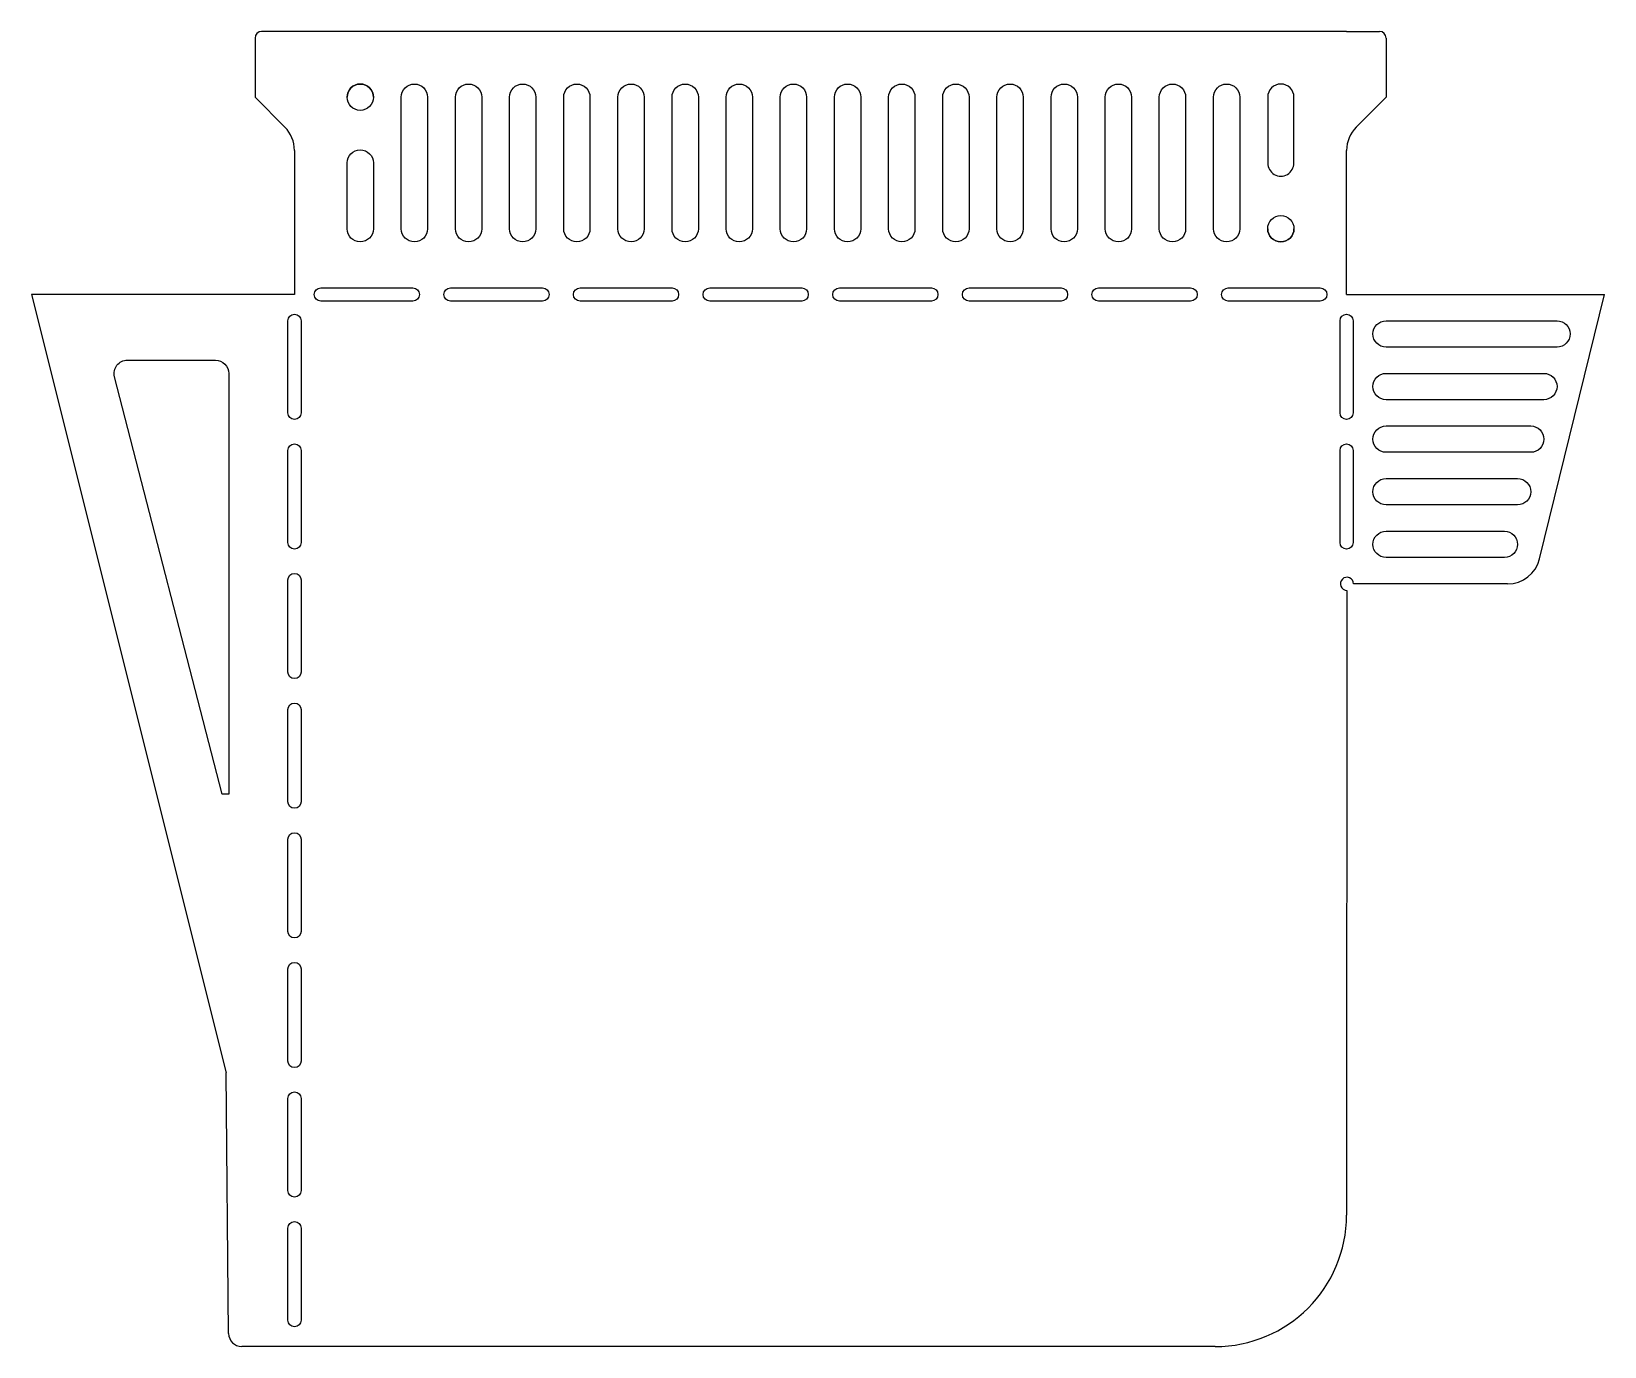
# Model space of a CAD drawing. Header units: inches. Extents: x -2 to 10, y -8 to 2.
import ezdxf

# ---------------------------------------------------------------- set-up
doc = ezdxf.new("R2010")
doc.units = ezdxf.units.IN
doc.layers.get('0').update_dxf_attribs({"linetype": 'CONTINUOUS'})

msp = doc.modelspace()

# ---------------------------------------------------------------- linework, layer by layer
for p, q in [((-0.3, 1.95), (-0.3, 1.5)), ((0, 2), (-0.25, 2)), ((8, 2), (0, 2)), ((8, 2), (8.25, 2)), ((8.3, 1.95), (8.3, 1.5)), ((-0.3, 1.5), (-0.073, 1.273)), ((7.4, 1.5), (7.4, 1)), ((7.6, 1), (7.6, 1.5)), ((8.3, 1.5), (8.073, 1.273)), ((0, 1.096), (0, 0)), ((8, 0), (8, 1.096)), ((0, 0), (-2, 0)), ((-2, 0), (-0.52, -5.919)), ((8, 0), (9.961, 0)), ((9.467, -2.01), (9.961, 0)), ((8.003, -2.25), (8, -7)), ((9.224, -2.201), (8.053, -2.2)), ((-0.501, -7.901), (-0.52, -5.919)), ((0, -8), (-0.401, -8)), ((7, -8), (0, -8))]:
    msp.add_line(p, q)
for points in [[(0.812, 0.5), (0.812, 1.5, -1), (1.012, 1.5), (1.012, 0.5, -1)], [(1.224, 0.5), (1.224, 1.5, -1), (1.424, 1.5), (1.424, 0.5, -1)], [(1.635, 0.5), (1.635, 1.5, -1), (1.835, 1.5), (1.835, 0.5, -1)], [(2.047, 0.5), (2.047, 1.5, -1), (2.247, 1.5), (2.247, 0.5, -1)], [(2.459, 0.5), (2.459, 1.5, -1), (2.659, 1.5), (2.659, 0.5, -1)], [(2.871, 0.5), (2.871, 1.5, -1), (3.071, 1.5), (3.071, 0.5, -1)], [(3.282, 0.5), (3.282, 1.5, -1), (3.482, 1.5), (3.482, 0.5, -1)], [(3.694, 0.5), (3.694, 1.5, -1), (3.894, 1.5), (3.894, 0.5, -1)], [(4.106, 0.5), (4.106, 1.5, -1), (4.306, 1.5), (4.306, 0.5, -1)], [(4.518, 0.5), (4.518, 1.5, -1), (4.718, 1.5), (4.718, 0.5, -1)], [(4.929, 0.5), (4.929, 1.5, -1), (5.129, 1.5), (5.129, 0.5, -1)], [(5.341, 0.5), (5.341, 1.5, -1), (5.541, 1.5), (5.541, 0.5, -1)], [(5.753, 0.5), (5.753, 1.5, -1), (5.953, 1.5), (5.953, 0.5, -1)], [(6.165, 0.5), (6.165, 1.5, -1), (6.365, 1.5), (6.365, 0.5, -1)], [(6.576, 0.5), (6.576, 1.5, -1), (6.776, 1.5), (6.776, 0.5, -1)], [(6.988, 0.5), (6.988, 1.5, -1), (7.188, 1.5), (7.188, 0.5, -1)], [(0.4, 0.5), (0.4, 1, -1), (0.6, 1), (0.6, 0.5, -1)], [(0.9, -0.05), (0.2, -0.05, -1), (0.2, 0.05), (0.9, 0.05, -1)], [(1.186, 0.05), (1.886, 0.05, -1), (1.886, -0.05), (1.186, -0.05, -1)], [(2.171, 0.05), (2.871, 0.05, -1), (2.871, -0.05), (2.171, -0.05, -1)], [(3.157, 0.05), (3.857, 0.05, -1), (3.857, -0.05), (3.157, -0.05, -1)], [(4.143, 0.05), (4.843, 0.05, -1), (4.843, -0.05), (4.143, -0.05, -1)], [(5.129, 0.05), (5.829, 0.05, -1), (5.829, -0.05), (5.129, -0.05, -1)], [(6.114, 0.05), (6.814, 0.05, -1), (6.814, -0.05), (6.114, -0.05, -1)], [(7.1, 0.05), (7.8, 0.05, -1), (7.8, -0.05), (7.1, -0.05, -1)], [(-0.05, -0.9), (-0.05, -0.2, -1), (0.05, -0.2), (0.05, -0.9, -1)], [(7.95, -0.9), (7.95, -0.2, -1), (8.05, -0.2), (8.05, -0.9, -1)], [(9.6, -0.4), (8.3, -0.4, -1), (8.3, -0.2), (9.6, -0.2, -1)], [(-0.5, -0.6), (-0.5, -3.8), (-0.551, -3.8), (-1.368, -0.625, -0.490007), (-1.271, -0.5), (-0.6, -0.5, -0.414214)], [(9.5, -0.8), (8.3, -0.8, -1), (8.3, -0.6), (9.5, -0.6, -1)], [(9.4, -1.2), (8.3, -1.2, -1), (8.3, -1), (9.4, -1, -1)], [(-0.05, -1.886), (-0.05, -1.186, -1), (0.05, -1.186), (0.05, -1.886, -1)], [(7.95, -1.886), (7.95, -1.186, -1), (8.05, -1.186), (8.05, -1.886, -1)], [(9.3, -1.6), (8.3, -1.6, -1), (8.3, -1.4), (9.3, -1.4, -1)], [(9.2, -2), (8.3, -2, -1), (8.3, -1.8), (9.2, -1.8, -1)], [(-0.05, -2.871), (-0.05, -2.171, -1), (0.05, -2.171), (0.05, -2.871, -1)], [(-0.05, -3.857), (-0.05, -3.157, -1), (0.05, -3.157), (0.05, -3.857, -1)], [(-0.05, -4.843), (-0.05, -4.143, -1), (0.05, -4.143), (0.05, -4.843, -1)], [(-0.05, -5.829), (-0.05, -5.129, -1), (0.05, -5.129), (0.05, -5.829, -1)], [(-0.05, -6.814), (-0.05, -6.114, -1), (0.05, -6.114), (0.05, -6.814, -1)], [(-0.05, -7.8), (-0.05, -7.1, -1), (0.05, -7.1), (0.05, -7.8, -1)]]:
    msp.add_lwpolyline(points, format="xyb", close=True)
for centre in [(0.5, 1.5), (7.5, 0.5)]:
    msp.add_circle(centre, 0.1)
for centre, radius, start, end in [((-0.25, 1.95), 0.05, 90, 180), ((8.25, 1.95), 0.05, 0, 90), ((0.5, 1.5), 0.1, 0, 180), ((7.5, 1.5), 0.1, 0, 180), ((-0.25, 1.096), 0.25, 0, 45), ((8.25, 1.096), 0.25, 135, 180), ((7.5, 1), 0.1, -180, 0.1211), ((7.5, 0.5), 0.1, -180, 0), ((9.224, -1.951), 0.25, 269.9582, 346.1744), ((8.003, -2.2), 0.05, -0.0418, 269.972), ((7, -7), 1, 270, 359.972), ((-0.401, -7.9), 0.1, 180.5571, 270)]:
    msp.add_arc(centre, radius, start, end)

doc.saveas('drawing.dxf')
